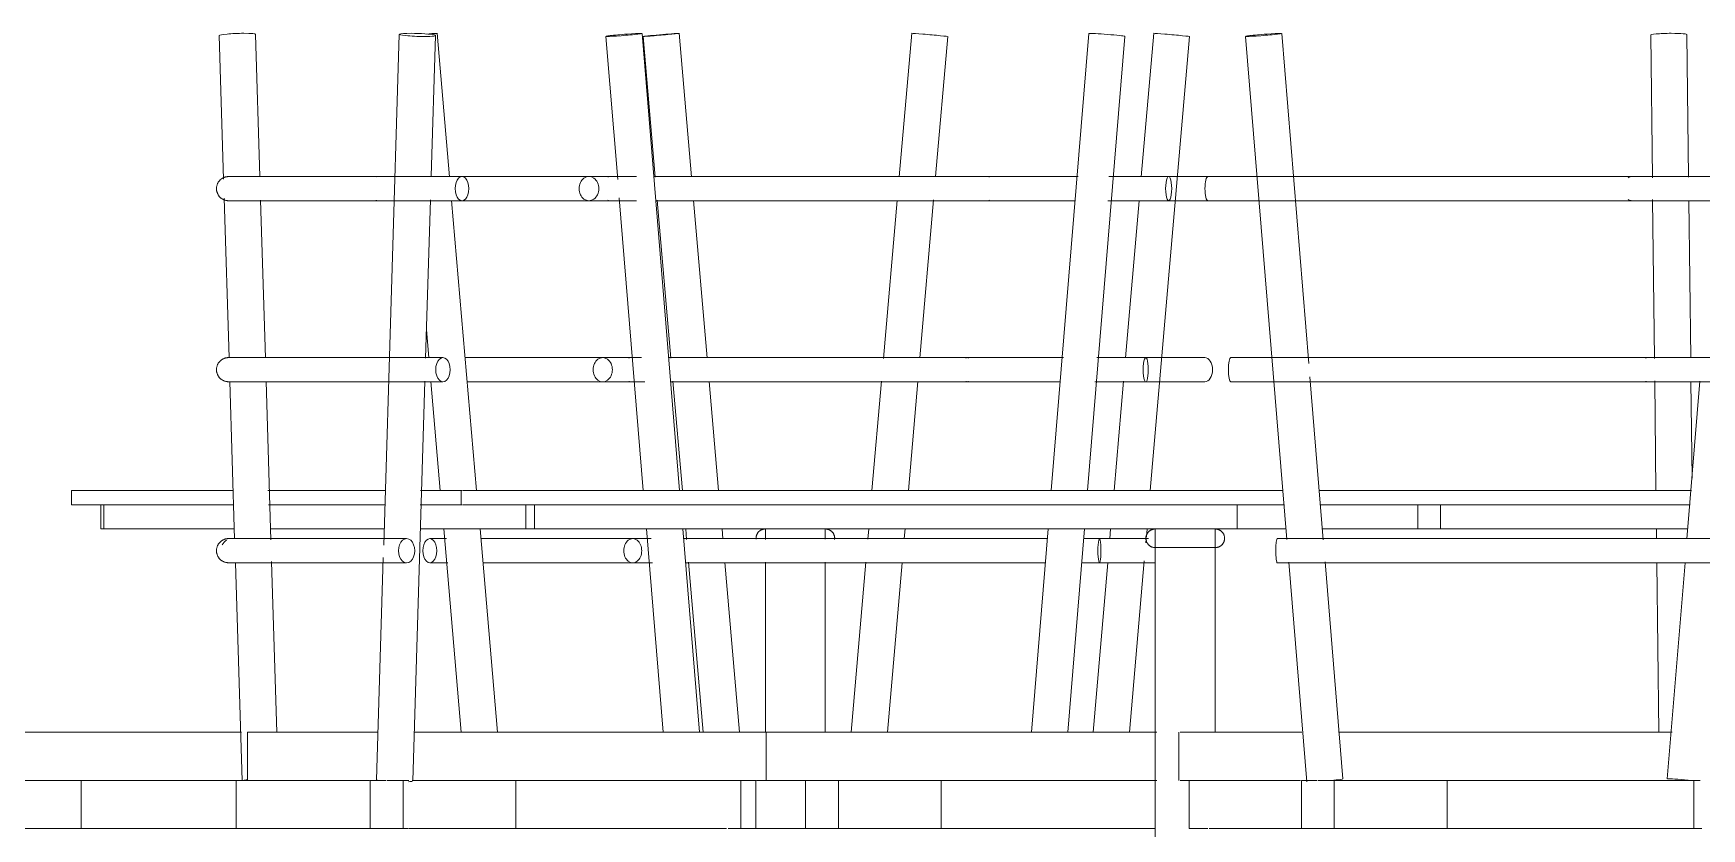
# Model space of a CAD drawing. Header units: millimetres. Extents: x -50556 to 48757, y -10837 to 15500.
# Drawn here: x 2191 to 3574, y 890 to 1549 of the extents above; entities that cross this region are included whole.
import ezdxf

# ---------------------------------------------------------------- set-up
doc = ezdxf.new("R2010")
doc.units = ezdxf.units.MM
doc.layers.add('I-FURN-PNLS', color=30, linetype='Continuous', lineweight=9)

# ---------------------------------------------------------------- blocks, each defined once
blk = doc.blocks.new('Table Dining 4 Seater-Circular - 1200 mm dia-V3-Section 3')
at = {"layer": 'I-FURN-PNLS'}
for p, q in [((2345.6, 1546.9), (2349.2, 1427.8)), ((2379.2, 1430), (2375.6, 1547.8)), ((2494.8, 1547.8), (2481.9, 1124.7)), ((2521.2, 1430.4), (2524.8, 1546.9)), ((2666.1, 1546.1), (2675.8, 1427.7)), ((2727.1, 1170), (2696, 1548.6)), ((3066.2, 1548.6), (3035.2, 1170)), ((3065.3, 1170), (3096.1, 1546.1)), ((3196.3, 1546.1), (3230.5, 1129.2)), ((3248.6, 1275.2), (3226.2, 1548.6)), ((2349.7, 1412.1), (2353.8, 1280)), ((2383.8, 1279.8), (2379.8, 1410.5)), ((2516.6, 1279.5), (2520.6, 1410.7)), ((2677.1, 1412.4), (2697, 1170)), ((2354.4, 1260.1), (2358.3, 1129.9)), ((2388.4, 1129), (2384.4, 1260.2)), ((2505.9, 929.3), (2516, 1260.5)), ((3260.6, 1128.9), (3249.5, 1264.1)), ((3572.8, 1260.4), (3562.1, 1129.8)), ((2546.2, 1170), (2546.2, 1158)), ((2547.7, 1170), (3227.4, 1170)), ((3257.2, 1170), (3355.8, 1170)), ((3355.8, 1170), (3565.8, 1170)), ((3228.4, 1158), (2547.7, 1158)), ((2599.8, 1138), (2599.8, 1158)), ((2606.8, 1138), (2606.8, 1158)), ((3189.2, 1138), (3189.2, 1158)), ((3355.8, 1158), (3258.2, 1158)), ((3339.1, 1138), (3339.1, 1158)), ((3564.8, 1158), (3355.8, 1158)), ((3357.9, 1138), (3357.9, 1158)), ((2606.8, 1138), (2599.8, 1138)), ((3010.6, 1138), (2606.8, 1138)), ((2699.6, 1138), (2713.4, 969.7)), ((2743.5, 969.7), (2729.7, 1138)), ((3189, 1138), (3009.5, 1138)), ((3032.6, 1138), (3018.8, 969.7)), ((3048.9, 969.7), (3062.7, 1138)), ((3121.4, 1138), (3121.4, 440)), ((3171.1, 969.7), (3171.1, 1138)), ((3229.8, 1138), (3189.2, 1138)), ((3339.1, 1138), (3259.7, 1138)), ((3357.9, 1138), (3339.1, 1138)), ((3562.9, 1138), (3357.9, 1138)), ((3061.8, 1130), (3075.1, 1130)), ((3170.2, 1122.6), (3169.4, 1122.6)), ((2359, 1110), (2364.5, 929.3)), ((2393.3, 969.5), (2388.9, 1111)), ((2481.5, 1114.4), (2475.9, 930.2)), ((3075.1, 1110), (3060.2, 1110)), ((3232, 1110.6), (3247, 928.5)), ((3276.9, 930.9), (3262.1, 1110.9)), ((3560.5, 1110), (3545.8, 930.9)), ((2369, 969.7), (2369, 929.7)), ((2369, 969.7), (2476.5, 969.7)), ((2506.8, 969.7), (2659.1, 969.7)), ((2659.1, 969.7), (2799, 969.7)), ((2798.6, 969.7), (3122.7, 969.7)), ((2799, 929.7), (2799, 969.7)), ((3140.8, 969.7), (3140.8, 929.7)), ((3142, 969.7), (3154.4, 969.7)), ((3154.4, 969.7), (3243, 969.7)), ((3273.3, 969.7), (3549.9, 969.7)), ((2359.5, 929.7), (2369, 929.7)), ((2359.5, 929.7), (2359.5, 889.7)), ((2470.1, 929.7), (2369, 929.7)), ((2470.7, 929.7), (2483.9, 929.7)), ((2470.7, 929.7), (2470.7, 889.7)), ((2484.7, 929.7), (2497.9, 929.7)), ((2497.9, 929.7), (2502.6, 929.7)), ((2497.9, 929.7), (2497.9, 889.7)), ((2505.6, 929.7), (2508.6, 929.7)), ((2659.1, 929.7), (2508.6, 929.7)), ((2591.4, 929.7), (2591.4, 889.7)), ((2772.9, 929.7), (2659.1, 929.7)), ((2772.7, 929.7), (2777.9, 929.7)), ((2777.9, 929.7), (2790.4, 929.7)), ((2777.9, 929.7), (2777.9, 889.7)), ((2790.4, 929.7), (2790.4, 889.7)), ((2799, 929.7), (2791, 929.7)), ((2831.3, 929.7), (2798.6, 929.7)), ((2831.6, 929.7), (2858.9, 929.7)), ((2831.6, 929.7), (2831.6, 889.7)), ((2858.9, 929.7), (2861.8, 929.7)), ((2858.9, 929.7), (2858.9, 889.7)), ((3122.7, 929.7), (2861.2, 929.7)), ((2944, 929.7), (2944, 889.7)), ((3154.4, 929.7), (3142, 929.7)), ((3149.5, 889.7), (3149.5, 929.7)), ((3241.7, 929.7), (3154.4, 929.7)), ((3242.5, 929.7), (3255.6, 929.7)), ((3242.5, 889.7), (3242.5, 929.7)), ((3256.5, 929.7), (3269.8, 929.7)), ((3269.8, 929.7), (3281, 929.7)), ((3269.8, 889.7), (3269.8, 929.7)), ((3544.6, 929.7), (3280.5, 929.7)), ((3363.3, 889.7), (3363.3, 929.7)), ((3543.3, 929.7), (3567.9, 929.7)), ((3567.9, 929.7), (3573.1, 929.7)), ((3567.9, 889.7), (3567.9, 929.7)), ((2470.7, 889.7), (2359.5, 889.7)), ((2484.5, 889.7), (2470.7, 889.7)), ((2497.9, 889.7), (2484.6, 889.7)), ((2502, 889.7), (2497.9, 889.7)), ((2502.3, 889.7), (2505.6, 889.7)), ((2591.4, 889.7), (2504.4, 889.7)), ((2762.4, 889.7), (2591.4, 889.7)), ((2762.3, 889.7), (2766.1, 889.7)), ((2777.9, 889.7), (2767.3, 889.7)), ((2784, 889.7), (2777.9, 889.7)), ((2790.4, 889.7), (2784, 889.7)), ((2831.6, 889.7), (2790.4, 889.7)), ((2845, 889.7), (2831.6, 889.7)), ((2858.9, 889.7), (2845, 889.7)), ((2944, 889.7), (2858.9, 889.7)), ((3121.5, 889.7), (2944, 889.7)), ((3161.3, 889.7), (3149.5, 889.7)), ((3161.2, 889.7), (3165, 889.7)), ((3242.5, 889.7), (3166.2, 889.7)), ((3255.9, 889.7), (3242.5, 889.7)), ((3269.8, 889.7), (3255.9, 889.7)), ((3363.3, 889.7), (3269.8, 889.7)), ((3567.9, 889.7), (3363.3, 889.7)), ((3574.3, 889.7), (3567.9, 889.7))]:
    blk.add_line(p, q, dxfattribs=at)
at = {"layer": 'I-FURN-PNLS', "flags": 128}
for points in [[(2343.3, 1420), (2343.3, 1420.4), (2343.3, 1420.8), (2343.4, 1421.2), (2343.4, 1421.6), (2343.5, 1422), (2343.6, 1422.4), (2343.7, 1422.8), (2343.8, 1423.1), (2343.9, 1423.5), (2344.1, 1423.9), (2344.2, 1424.3), (2344.4, 1424.6), (2344.6, 1425), (2344.8, 1425.3), (2345, 1425.6), (2345.3, 1426), (2345.5, 1426.3), (2345.8, 1426.6), (2346, 1426.9), (2346.3, 1427.2), (2346.6, 1427.4), (2346.9, 1427.7), (2347.2, 1428), (2347.5, 1428.2), (2347.9, 1428.4), (2348.2, 1428.6), (2348.6, 1428.8), (2348.9, 1429), (2349.3, 1429.2), (2349.7, 1429.3), (2350, 1429.5), (2350.4, 1429.6), (2350.8, 1429.7), (2351.2, 1429.8), (2351.6, 1429.9), (2352, 1429.9), (2352.4, 1430), (2352.8, 1430), (2353.2, 1430), (2353.3, 1430)], [(2546.8, 1430), (2532.3, 1430), (2518.2, 1430), (2504.5, 1430), (2491.4, 1430), (2478.7, 1430), (2466.5, 1430), (2454.9, 1430), (2443.8, 1430), (2433.3, 1430), (2423.4, 1430), (2414.1, 1430), (2405.4, 1430), (2397.3, 1430), (2389.9, 1430), (2383.2, 1430), (2377.1, 1430), (2371.7, 1430), (2366.9, 1430), (2362.9, 1430), (2359.6, 1430), (2356.9, 1430), (2355, 1430), (2353.8, 1430), (2353.3, 1430), (2353.3, 1430)], [(2353.3, 1430), (2353.6, 1430), (2354.7, 1430), (2356.5, 1430), (2359, 1430), (2362.2, 1430), (2366.1, 1430)], [(2652, 1430), (2662.4, 1430), (2673.5, 1430), (2685, 1430), (2691.4, 1430)], [(2705.5, 1430), (2709.7, 1430), (2722.8, 1430), (2736.4, 1430), (2750.5, 1430), (2764.9, 1430), (2779.8, 1430), (2795.1, 1430), (2810.7, 1430), (2826.7, 1430), (2842.9, 1430), (2859.5, 1430), (2876.3, 1430), (2893.3, 1430), (2910.6, 1430), (2928, 1430), (2945.6, 1430), (2963.3, 1430), (2981, 1430), (2998.9, 1430), (3016.7, 1430), (3034.6, 1430), (3052.5, 1430), (3057.4, 1430)], [(3083, 1430), (3088, 1430), (3105.6, 1430), (3123.1, 1430), (3132.5, 1430)], [(3574.8, 1430), (3561.2, 1430), (3547.2, 1430), (3532.7, 1430), (3517.8, 1430), (3502.5, 1430), (3486.9, 1430), (3471, 1430), (3454.7, 1430), (3438.1, 1430), (3421.3, 1430), (3404.3, 1430), (3387, 1430), (3369.6, 1430), (3352, 1430), (3334.4, 1430), (3316.6, 1430), (3298.7, 1430), (3280.9, 1430), (3263, 1430), (3245.1, 1430), (3227.3, 1430), (3209.6, 1430), (3192, 1430), (3174.5, 1430), (3165.1, 1430)], [(2353.3, 1410), (2352.9, 1410), (2352.5, 1410), (2352.1, 1410.1), (2351.7, 1410.1), (2351.3, 1410.2), (2350.9, 1410.3), (2350.5, 1410.4), (2350.1, 1410.5), (2349.8, 1410.6), (2349.4, 1410.8), (2349, 1411), (2348.7, 1411.1), (2348.3, 1411.3), (2348, 1411.5), (2347.6, 1411.7), (2347.3, 1412), (2347, 1412.2), (2346.7, 1412.5), (2346.4, 1412.8), (2346.1, 1413), (2345.8, 1413.3), (2345.6, 1413.6), (2345.3, 1413.9), (2345.1, 1414.3), (2344.9, 1414.6), (2344.7, 1414.9), (2344.5, 1415.3), (2344.3, 1415.6), (2344.1, 1416), (2344, 1416.4), (2343.8, 1416.8), (2343.7, 1417.1), (2343.6, 1417.5), (2343.5, 1417.9), (2343.4, 1418.3), (2343.4, 1418.7), (2343.3, 1419.1), (2343.3, 1419.5), (2343.3, 1419.9), (2343.3, 1420)], [(2365.6, 1410), (2363.5, 1410), (2360, 1410), (2357.3, 1410), (2355.3, 1410), (2353.9, 1410), (2353.3, 1410), (2353.3, 1410)], [(2353.3, 1410), (2353.6, 1410), (2354.7, 1410), (2356.5, 1410), (2359, 1410), (2362.2, 1410), (2366.1, 1410), (2370.7, 1410), (2376, 1410), (2381.9, 1410), (2388.6, 1410), (2395.9, 1410), (2403.8, 1410), (2412.4, 1410), (2421.6, 1410), (2431.4, 1410), (2441.8, 1410), (2452.7, 1410), (2464.2, 1410), (2476.3, 1410), (2488.9, 1410), (2501.9, 1410), (2515.5, 1410), (2529.5, 1410), (2543.9, 1410), (2546.8, 1410)], [(2691.5, 1410), (2679.7, 1410), (2668.4, 1410), (2657.6, 1410), (2652, 1410)], [(3055.1, 1410), (3044.3, 1410), (3026.5, 1410), (3008.6, 1410), (2990.7, 1410), (2972.9, 1410), (2955.2, 1410), (2937.5, 1410), (2920, 1410), (2902.7, 1410), (2885.5, 1410), (2868.6, 1410), (2851.9, 1410), (2835.5, 1410), (2819.3, 1410), (2803.5, 1410), (2788.1, 1410), (2773, 1410), (2758.3, 1410), (2744, 1410), (2730.2, 1410), (2716.8, 1410), (2707.2, 1410)], [(3132.5, 1410), (3115.1, 1410), (3097.6, 1410), (3082.2, 1410)], [(3165.1, 1410), (3182.5, 1410), (3200, 1410), (3217.7, 1410), (3235.5, 1410), (3253.3, 1410), (3271.2, 1410), (3289, 1410), (3306.9, 1410), (3324.7, 1410), (3342.5, 1410), (3360.1, 1410), (3377.6, 1410), (3394.9, 1410), (3412.1, 1410), (3429, 1410), (3445.7, 1410), (3462.2, 1410), (3478.3, 1410), (3494.1, 1410), (3509.6, 1410), (3524.6, 1410), (3539.3, 1410), (3553.6, 1410), (3567.5, 1410), (3580.8, 1410)], [(2343.3, 1270), (2343.3, 1270.4), (2343.3, 1270.8), (2343.4, 1271.2), (2343.4, 1271.6), (2343.5, 1272), (2343.6, 1272.4), (2343.7, 1272.8), (2343.8, 1273.1), (2343.9, 1273.5), (2344.1, 1273.9), (2344.2, 1274.3), (2344.4, 1274.6), (2344.6, 1275), (2344.8, 1275.3), (2345, 1275.6), (2345.3, 1276), (2345.5, 1276.3), (2345.8, 1276.6), (2346, 1276.9), (2346.3, 1277.2), (2346.6, 1277.4), (2346.9, 1277.7), (2347.2, 1278), (2347.5, 1278.2), (2347.9, 1278.4), (2348.2, 1278.6), (2348.6, 1278.8), (2348.9, 1279), (2349.3, 1279.2), (2349.7, 1279.3), (2350, 1279.5), (2350.4, 1279.6), (2350.8, 1279.7), (2351.2, 1279.8), (2351.6, 1279.9), (2352, 1279.9), (2352.4, 1280), (2352.8, 1280), (2353.2, 1280), (2353.3, 1280)], [(2531, 1280), (2516.9, 1280), (2503.3, 1280), (2490.2, 1280), (2477.6, 1280), (2465.4, 1280), (2453.9, 1280), (2442.9, 1280), (2432.4, 1280), (2422.5, 1280), (2413.3, 1280), (2404.7, 1280), (2396.6, 1280), (2389.3, 1280), (2382.6, 1280), (2376.6, 1280), (2371.2, 1280), (2366.5, 1280), (2362.6, 1280), (2359.3, 1280), (2356.7, 1280), (2354.9, 1280), (2353.7, 1280), (2353.3, 1280), (2353.3, 1280)], [(2353.3, 1280), (2353.6, 1280), (2354.7, 1280), (2356.5, 1280), (2359, 1280), (2362.2, 1280), (2363.1, 1280)], [(2663.4, 1280), (2674.5, 1280), (2686.1, 1280), (2695.6, 1280)], [(2717.8, 1280), (2724.1, 1280), (2737.7, 1280), (2751.8, 1280), (2766.3, 1280), (2781.2, 1280), (2796.5, 1280), (2812.1, 1280), (2828.1, 1280), (2844.4, 1280), (2861, 1280), (2877.8, 1280), (2894.9, 1280), (2912.2, 1280), (2929.6, 1280), (2947.2, 1280), (2964.9, 1280), (2982.6, 1280), (3000.5, 1280), (3018.4, 1280), (3036.2, 1280), (3045.2, 1280)], [(3073, 1280), (3089.6, 1280), (3107.2, 1280), (3113.5, 1280)], [(3586.7, 1280), (3573.6, 1280), (3559.9, 1280), (3545.9, 1280), (3531.3, 1280), (3516.4, 1280), (3501.1, 1280), (3485.5, 1280), (3469.5, 1280), (3453.2, 1280), (3436.6, 1280), (3419.8, 1280), (3402.7, 1280), (3385.5, 1280), (3368, 1280), (3350.4, 1280), (3332.8, 1280), (3315, 1280), (3297.1, 1280), (3279.2, 1280), (3261.4, 1280), (3243.5, 1280), (3225.7, 1280), (3208, 1280), (3190.4, 1280), (3184.1, 1280)], [(2353.3, 1260), (2352.9, 1260), (2352.5, 1260), (2352.1, 1260.1), (2351.7, 1260.1), (2351.3, 1260.2), (2350.9, 1260.3), (2350.5, 1260.4), (2350.1, 1260.5), (2349.8, 1260.6), (2349.4, 1260.8), (2349, 1261), (2348.7, 1261.1), (2348.3, 1261.3), (2348, 1261.5), (2347.6, 1261.7), (2347.3, 1262), (2347, 1262.2), (2346.7, 1262.5), (2346.4, 1262.8), (2346.1, 1263), (2345.8, 1263.3), (2345.6, 1263.6), (2345.3, 1263.9), (2345.1, 1264.3), (2344.9, 1264.6), (2344.7, 1264.9), (2344.5, 1265.3), (2344.3, 1265.6), (2344.1, 1266), (2344, 1266.4), (2343.8, 1266.8), (2343.7, 1267.1), (2343.6, 1267.5), (2343.5, 1267.9), (2343.4, 1268.3), (2343.4, 1268.7), (2343.3, 1269.1), (2343.3, 1269.5), (2343.3, 1269.9), (2343.3, 1270)], [(2363.1, 1260), (2359.8, 1260), (2357.1, 1260), (2355.1, 1260), (2353.8, 1260), (2353.3, 1260), (2353.3, 1260)], [(2353.3, 1260), (2353.6, 1260), (2354.7, 1260), (2356.5, 1260), (2359, 1260), (2362.2, 1260), (2366.1, 1260), (2370.7, 1260), (2376, 1260), (2381.9, 1260), (2388.6, 1260), (2395.9, 1260), (2403.8, 1260), (2412.4, 1260), (2421.6, 1260), (2431.4, 1260), (2441.8, 1260), (2452.7, 1260), (2464.2, 1260), (2476.3, 1260), (2488.9, 1260), (2501.9, 1260), (2515.5, 1260), (2529.5, 1260), (2531, 1260)], [(2698.4, 1260), (2690.4, 1260), (2678.6, 1260), (2667.4, 1260), (2663.4, 1260)], [(3042.7, 1260), (3024.8, 1260), (3007, 1260), (2989.1, 1260), (2971.3, 1260), (2953.6, 1260), (2935.9, 1260), (2918.4, 1260), (2901.1, 1260), (2884, 1260), (2867.1, 1260), (2850.4, 1260), (2834, 1260), (2817.9, 1260), (2802.1, 1260), (2786.7, 1260), (2771.6, 1260), (2757, 1260), (2742.7, 1260), (2728.9, 1260), (2719.5, 1260)], [(3113.5, 1260), (3096, 1260), (3078.3, 1260), (3071.3, 1260)], [(3184.1, 1260), (3201.6, 1260), (3219.3, 1260), (3237.1, 1260), (3254.9, 1260), (3272.8, 1260), (3290.7, 1260), (3308.5, 1260), (3326.3, 1260), (3344.1, 1260), (3361.7, 1260), (3379.2, 1260), (3396.5, 1260), (3413.6, 1260), (3430.6, 1260), (3447.2, 1260), (3463.6, 1260), (3479.7, 1260), (3495.5, 1260), (3510.9, 1260), (3526, 1260), (3540.7, 1260), (3554.9, 1260), (3568.7, 1260), (3582, 1260)], [(3121.4, 1122.6), (3121.1, 1122.6), (3120.7, 1122.6), (3120.4, 1122.6), (3120.1, 1122.6), (3119.8, 1122.7), (3119.5, 1122.8), (3119.2, 1122.9), (3118.9, 1122.9), (3118.6, 1123), (3118.4, 1123.2), (3118.1, 1123.3), (3117.8, 1123.4), (3117.5, 1123.6), (3117.3, 1123.7), (3117, 1123.9), (3116.8, 1124.1), (3116.5, 1124.3), (3116.3, 1124.5), (3116, 1124.7), (3115.8, 1124.9), (3115.6, 1125.1), (3115.4, 1125.4), (3115.2, 1125.6), (3115, 1125.8), (3114.9, 1126.1), (3114.7, 1126.4), (3114.6, 1126.6), (3114.4, 1126.9), (3114.3, 1127.2), (3114.2, 1127.5), (3114.1, 1127.8), (3114, 1128.1), (3113.9, 1128.4), (3113.8, 1128.7), (3113.8, 1129), (3113.7, 1129.3), (3113.7, 1129.6), (3113.7, 1129.9), (3113.6, 1130.2), (3113.6, 1130.5), (3113.7, 1130.8), (3113.7, 1131.1), (3113.7, 1131.4), (3113.8, 1131.7), (3113.8, 1132), (3113.9, 1132.3), (3114, 1132.6), (3114.1, 1132.9), (3114.2, 1133.2), (3114.3, 1133.5), (3114.5, 1133.8), (3114.6, 1134), (3114.8, 1134.3), (3114.9, 1134.6), (3115.1, 1134.8), (3115.3, 1135.1), (3115.5, 1135.3), (3115.7, 1135.5), (3115.9, 1135.8), (3116.1, 1136), (3116.4, 1136.2), (3116.6, 1136.4), (3116.9, 1136.6), (3117.1, 1136.7), (3117.4, 1136.9), (3117.7, 1137), (3117.9, 1137.2), (3118.2, 1137.3), (3118.5, 1137.4), (3118.8, 1137.6), (3119.1, 1137.7), (3119.4, 1137.7), (3119.7, 1137.8), (3120, 1137.9), (3120.3, 1137.9), (3120.6, 1138)], [(3121.5, 1138), (3121.4, 1138), (3121.4, 1138), (3121.4, 1138)], [(3121.4, 1138), (3121.4, 1138), (3121.4, 1138)], [(3170.9, 1138), (3171, 1138), (3171.1, 1138), (3171.1, 1138)], [(3171.1, 1138), (3171.1, 1138), (3171, 1138), (3170.9, 1138)], [(3171.7, 1138), (3172, 1137.9), (3172.3, 1137.9), (3172.6, 1137.8), (3172.9, 1137.8), (3173.2, 1137.7), (3173.5, 1137.6), (3173.8, 1137.5), (3174.1, 1137.4), (3174.4, 1137.3), (3174.7, 1137.1), (3174.9, 1137), (3175.2, 1136.8), (3175.5, 1136.7), (3175.7, 1136.5), (3176, 1136.3), (3176.2, 1136.1), (3176.4, 1135.9), (3176.6, 1135.7), (3176.9, 1135.4), (3177.1, 1135.2), (3177.3, 1135), (3177.4, 1134.7), (3177.6, 1134.4), (3177.8, 1134.2), (3177.9, 1133.9), (3178.1, 1133.6), (3178.2, 1133.4), (3178.3, 1133.1), (3178.4, 1132.8), (3178.5, 1132.5), (3178.6, 1132.2), (3178.7, 1131.9), (3178.7, 1131.6), (3178.8, 1131.3), (3178.8, 1131), (3178.8, 1130.7), (3178.8, 1130.4), (3178.8, 1130), (3178.8, 1129.7), (3178.8, 1129.4), (3178.7, 1129.1), (3178.7, 1128.8), (3178.6, 1128.5), (3178.6, 1128.2), (3178.5, 1127.9), (3178.4, 1127.6), (3178.3, 1127.3), (3178.1, 1127.1), (3178, 1126.8), (3177.9, 1126.5), (3177.7, 1126.2), (3177.5, 1126), (3177.4, 1125.7), (3177.2, 1125.5), (3177, 1125.2), (3176.8, 1125), (3176.5, 1124.8), (3176.3, 1124.6), (3176.1, 1124.4), (3175.9, 1124.2), (3175.6, 1124), (3175.3, 1123.8), (3175.1, 1123.7), (3174.8, 1123.5), (3174.5, 1123.4), (3174.3, 1123.2), (3174, 1123.1), (3173.7, 1123), (3173.4, 1122.9), (3173.1, 1122.8), (3172.8, 1122.7), (3172.5, 1122.7), (3172.2, 1122.6), (3171.9, 1122.6), (3171.6, 1122.6), (3171.3, 1122.6), (3171.1, 1122.6)], [(2343.3, 1120), (2343.3, 1120.4), (2343.3, 1120.8), (2343.4, 1121.2), (2343.4, 1121.6), (2343.5, 1122), (2343.6, 1122.4), (2343.7, 1122.8), (2343.8, 1123.1), (2343.9, 1123.5), (2344.1, 1123.9), (2344.2, 1124.3), (2344.4, 1124.6), (2344.6, 1125), (2344.8, 1125.3), (2345, 1125.6), (2345.3, 1126), (2345.5, 1126.3), (2345.8, 1126.6), (2346, 1126.9), (2346.3, 1127.2), (2346.6, 1127.4), (2346.9, 1127.7), (2347.2, 1128), (2347.5, 1128.2), (2347.9, 1128.4), (2348.2, 1128.6), (2348.6, 1128.8), (2348.9, 1129), (2349.3, 1129.2), (2349.7, 1129.3), (2350, 1129.5), (2350.4, 1129.6), (2350.8, 1129.7), (2351.2, 1129.8), (2351.6, 1129.9), (2352, 1129.9), (2352.4, 1130), (2352.8, 1130), (2353.2, 1130), (2353.3, 1130)], [(2500.9, 1130), (2487.9, 1130), (2475.3, 1130), (2463.3, 1130), (2451.8, 1130), (2440.9, 1130), (2430.6, 1130), (2420.8, 1130), (2411.7, 1130), (2403.1, 1130), (2395.3, 1130), (2388, 1130), (2381.4, 1130), (2375.5, 1130), (2370.3, 1130), (2365.8, 1130), (2361.9, 1130), (2358.8, 1130), (2356.3, 1130), (2354.6, 1130), (2353.6, 1130), (2353.3, 1130)], [(2353.3, 1130), (2353.6, 1130), (2354.7, 1130), (2356.5, 1130), (2356.7, 1130)], [(2688.3, 1130), (2700.5, 1130), (2703.7, 1130)], [(2730.1, 1130), (2740.2, 1130), (2754.4, 1130), (2769, 1130), (2783.9, 1130), (2799.3, 1130), (2815, 1130), (2831.1, 1130), (2847.4, 1130), (2864, 1130), (2880.9, 1130), (2898, 1130), (2915.3, 1130), (2932.8, 1130), (2950.4, 1130), (2968.1, 1130), (2985.9, 1130), (3003.7, 1130), (3021.6, 1130), (3032, 1130)], [(3125, 1122.6), (3124.5, 1122.6), (3124, 1122.6), (3123.6, 1122.6), (3123.2, 1122.6), (3122.8, 1122.6), (3122.5, 1122.6), (3122.2, 1122.6), (3122, 1122.6), (3121.8, 1122.6), (3121.6, 1122.6), (3121.5, 1122.6), (3121.4, 1122.6), (3121.4, 1122.6), (3121.4, 1122.6)], [(3121.4, 1122.6), (3121.4, 1122.6), (3121.4, 1122.6), (3121.5, 1122.6), (3121.7, 1122.6), (3121.9, 1122.6), (3122.1, 1122.6), (3122.3, 1122.6), (3122.6, 1122.6), (3122.9, 1122.6)], [(3122.9, 1122.6), (3123.3, 1122.6), (3123.7, 1122.6), (3124.1, 1122.6), (3124.6, 1122.6), (3125.1, 1122.6), (3125.7, 1122.6), (3126.2, 1122.6), (3126.8, 1122.6), (3127.5, 1122.6), (3128.2, 1122.6), (3128.9, 1122.6), (3129.6, 1122.6), (3130.3, 1122.6), (3131.1, 1122.6), (3131.9, 1122.6), (3132.7, 1122.6), (3133.6, 1122.6), (3134.4, 1122.6), (3135.3, 1122.6), (3136.2, 1122.6), (3137.2, 1122.6), (3138.1, 1122.6), (3139, 1122.6), (3140, 1122.6), (3141, 1122.6), (3141.9, 1122.6), (3142.9, 1122.6), (3143.9, 1122.6), (3144.9, 1122.6), (3145.9, 1122.6), (3146.9, 1122.6), (3147.9, 1122.6), (3148.9, 1122.6), (3149.9, 1122.6), (3150.8, 1122.6), (3151.8, 1122.6), (3152.8, 1122.6), (3153.7, 1122.6), (3154.7, 1122.6), (3155.6, 1122.6), (3156.5, 1122.6), (3157.4, 1122.6), (3158.3, 1122.6), (3159.2, 1122.6), (3160, 1122.6), (3160.8, 1122.6), (3161.6, 1122.6), (3162.4, 1122.6), (3163.1, 1122.6), (3163.8, 1122.6), (3164.5, 1122.6), (3165.2, 1122.6), (3165.8, 1122.6), (3166.4, 1122.6), (3167, 1122.6), (3167.5, 1122.6), (3168, 1122.6), (3168.5, 1122.6), (3168.9, 1122.6), (3169.3, 1122.6), (3169.6, 1122.6), (3170, 1122.6), (3170.2, 1122.6), (3170.5, 1122.6), (3170.7, 1122.6), (3170.8, 1122.6), (3171, 1122.6), (3171.1, 1122.6), (3171.1, 1122.6), (3171.1, 1122.6)], [(3169.5, 1122.6), (3169.2, 1122.6), (3168.8, 1122.6), (3168.3, 1122.6), (3167.9, 1122.6), (3167.3, 1122.6)], [(3171.1, 1122.6), (3171.1, 1122.6), (3171, 1122.6), (3170.9, 1122.6), (3170.8, 1122.6), (3170.6, 1122.6), (3170.4, 1122.6), (3170.1, 1122.6), (3169.8, 1122.6), (3169.5, 1122.6)], [(3584.4, 1130), (3571.1, 1130), (3557.4, 1130), (3543.3, 1130), (3528.7, 1130), (3513.7, 1130), (3498.3, 1130), (3482.6, 1130), (3466.5, 1130), (3450.2, 1130), (3433.6, 1130), (3416.7, 1130), (3399.6, 1130), (3382.3, 1130), (3364.8, 1130), (3347.2, 1130), (3329.5, 1130), (3311.7, 1130), (3293.9, 1130), (3276, 1130), (3258.1, 1130), (3240.3, 1130), (3222.5, 1130)], [(2353.3, 1110), (2352.9, 1110), (2352.5, 1110), (2352.1, 1110.1), (2351.7, 1110.1), (2351.3, 1110.2), (2350.9, 1110.3), (2350.5, 1110.4), (2350.1, 1110.5), (2349.8, 1110.6), (2349.4, 1110.8), (2349, 1111), (2348.7, 1111.1), (2348.3, 1111.3), (2348, 1111.5), (2347.6, 1111.7), (2347.3, 1112), (2347, 1112.2), (2346.7, 1112.5), (2346.4, 1112.8), (2346.1, 1113), (2345.8, 1113.3), (2345.6, 1113.6), (2345.3, 1113.9), (2345.1, 1114.3), (2344.9, 1114.6), (2344.7, 1114.9), (2344.5, 1115.3), (2344.3, 1115.6), (2344.1, 1116), (2344, 1116.4), (2343.8, 1116.8), (2343.7, 1117.1), (2343.6, 1117.5), (2343.5, 1117.9), (2343.4, 1118.3), (2343.4, 1118.7), (2343.3, 1119.1), (2343.3, 1119.5), (2343.3, 1119.9), (2343.3, 1120)], [(2356.7, 1110), (2354.8, 1110), (2353.7, 1110), (2353.3, 1110)], [(2353.3, 1110), (2353.6, 1110), (2354.7, 1110), (2356.5, 1110), (2359, 1110), (2362.2, 1110), (2366.1, 1110), (2370.7, 1110), (2376, 1110), (2381.9, 1110), (2388.6, 1110), (2395.9, 1110), (2403.8, 1110), (2412.4, 1110), (2421.6, 1110), (2431.4, 1110), (2441.8, 1110), (2452.7, 1110), (2464.2, 1110), (2476.3, 1110), (2488.9, 1110), (2500.9, 1110)], [(2704.6, 1110), (2700.5, 1110), (2688.3, 1110)], [(3030.4, 1110), (3021.6, 1110), (3003.7, 1110), (2985.9, 1110), (2968.1, 1110), (2950.3, 1110), (2932.7, 1110), (2915.3, 1110), (2898, 1110), (2880.9, 1110), (2864, 1110), (2847.4, 1110), (2831, 1110), (2815, 1110), (2799.3, 1110), (2783.9, 1110), (2768.9, 1110), (2754.3, 1110), (2740.2, 1110), (2731.8, 1110)], [(3222.5, 1110), (3240.3, 1110), (3258.2, 1110), (3276, 1110), (3293.9, 1110), (3311.8, 1110), (3329.6, 1110), (3347.3, 1110), (3364.9, 1110), (3382.3, 1110), (3399.6, 1110), (3416.7, 1110), (3433.6, 1110), (3450.2, 1110), (3466.6, 1110), (3482.6, 1110), (3498.3, 1110), (3513.7, 1110), (3528.7, 1110), (3543.3, 1110), (3557.4, 1110), (3571.1, 1110), (3584.4, 1110)]]:
    blk.add_lwpolyline(points, dxfattribs=at)
at = {"layer": 'I-FURN-PNLS'}
for centre, major_axis, ratio, start_param, end_param in [((2360.6, 1547.4), (15, 0.5), 0.081665, 1.212679, 3.141593), ((2360.6, 1547.4), (15, 0.5), 0.081665, 6.186867, 7.495864), ((2509.8, 1547.4), (-15, 0.5), 0.081665, 5.070506, 8.212099), ((2509.8, 1547.4), (-15, 0.5), 0.081665, 1.928914, 5.070506), ((2681.1, 1547.4), (14.9, 1.2), 0.030447, 0.355621, 3.497214), ((2681.1, 1547.4), (14.9, 1.2), 0.030447, 3.497214, 6.638807), ((3081.2, 1547.4), (-14.9, 1.2), 0.030447, 5.927564, 6.283185), ((3081.2, 1547.4), (-14.9, 1.2), 0.030447, 3.047771, 5.927564), ((3211.3, 1547.4), (14.9, 1.2), 0.030447, 0.355621, 3.497214), ((3211.3, 1547.4), (14.9, 1.2), 0.030447, 3.497214, 6.638807), ((2546.8, 1420), (0, 10), 0.567168, 4.712389, 7.853982), ((2652, 1420), (0, 10), 0.823602, 4.712389, 7.853982), ((3132.5, 1420), (0, 10), 0.251275, 4.712389, 7.853982), ((3165.1, 1420), (0, 10), 0.251275, 0, 1.570796), ((2546.8, 1420), (0, 10), 0.567168, 1.570796, 4.712389), ((2652, 1420), (0, 10), 0.823602, 1.570796, 4.712389), ((3132.5, 1420), (0, 10), 0.251275, 1.570796, 4.712389), ((3165.1, 1420), (0, 10), 0.251275, 1.570796, 3.141593), ((2531, 1270), (0, 10), 0.602553, 4.712389, 7.853982), ((2663.4, 1270), (0, 10), 0.798078, 4.712389, 7.853982), ((3113.5, 1270), (0, 10), 0.208816, 4.712389, 7.853982), ((3184.1, 1270), (0, 10), 0.208816, 0, 1.570796), ((2531, 1270), (0, 10), 0.602553, 1.570796, 4.712389), ((2663.4, 1270), (0, 10), 0.798078, 1.570796, 4.712389), ((3113.5, 1270), (0, 10), 0.208816, 1.570796, 4.712389), ((3184.1, 1270), (0, 10), 0.208816, 1.570796, 3.141593), ((2356.7, 1120), (0, 10), 0.992433, 0.535017, 1.047198), ((2500.9, 1120), (0, 10), 0.669818, 4.712389, 7.853982), ((2688.3, 1120), (0, 10), 0.742526, 4.712389, 7.853982), ((3075.1, 1120), (0, 10), 0.122787, 4.712389, 7.853982), ((3222.5, 1120), (0, 10), 0.122787, 0, 1.570796), ((2500.9, 1120), (0, 10), 0.669818, 1.570796, 4.712389), ((2688.3, 1120), (0, 10), 0.742526, 1.570796, 4.712389), ((3075.1, 1120), (0, 10), 0.122787, 1.570796, 4.712389), ((3222.5, 1120), (0, 10), 0.122787, 1.570796, 3.141593), ((2379.5, 929.7), (15, 0.5), 0.081665, 2.338125, 2.783475), ((2490.9, 929.7), (-15, 0.5), 0.081665, 0, 0.358117), ((2490.9, 929.7), (-15, 0.5), 0.081665, 2.452512, 2.976111), ((3261.9, 929.7), (14.9, 1.2), 0.030447, 5.06801, 6.377007), ((3560.8, 929.7), (-14.9, 1.2), 0.030447, 5.927564, 6.189363), ((3560.8, 929.7), (-14.9, 1.2), 0.030447, 4.356768, 5.927564)]:
    blk.add_ellipse(centre, major_axis=major_axis, ratio=ratio, start_param=start_param, end_param=end_param, dxfattribs=at)
blk = doc.blocks.new('Table Dining 4 Seater-Circular - 1200 mm dia-V4-Section 3')
at = {"layer": 'I-FURN-PNLS'}
for p, q in [((2536.4, 1429.8), (2526.1, 1548.7)), ((2696.8, 1546.1), (2706.9, 1429.6)), ((2737, 1429.7), (2726.7, 1548.7)), ((2919.5, 1548.7), (2909.2, 1429.9)), ((2939.3, 1430), (2949.4, 1546.1)), ((3120.1, 1548.7), (3109.8, 1429.9)), ((3117.3, 1170), (3149.9, 1546.1)), ((3532.1, 1547.2), (3533.4, 1429.1)), ((3563.4, 1429.6), (3562.1, 1547.5)), ((2675.9, 1430), (2668.7, 1430)), ((2705.5, 1430), (2707, 1430)), ((2926.3, 1279.8), (2937.6, 1410.7)), ((3533.6, 1410.9), (3535.2, 1279.3)), ((2558.9, 1170), (2538.1, 1410.2)), ((2668.7, 1410), (2677.5, 1410)), ((2708.7, 1410), (2707.2, 1410)), ((2708.5, 1410.4), (2719.9, 1279.5)), ((2750, 1279.8), (2738.7, 1410.2)), ((2907.5, 1410.2), (2896.1, 1279.4)), ((3108, 1409.8), (3096.7, 1279.7)), ((3565.2, 1279.8), (3563.6, 1410.2)), ((2517.3, 1303.2), (2519.3, 1279.8)), ((2517.5, 1280), (2524.1, 1280)), ((2688, 1280), (2686.2, 1280)), ((2717.8, 1280), (2720, 1280)), ((3529.6, 1280), (3535.3, 1280)), ((2521, 1260.2), (2528.8, 1170)), ((2686.2, 1260), (2689.6, 1260)), ((2721.3, 1260), (2719.5, 1260)), ((2721.5, 1260.5), (2729.4, 1170)), ((2759.5, 1170), (2751.7, 1260.2)), ((2894.5, 1260.6), (2886.6, 1170)), ((2916.8, 1170), (2924.6, 1260.2)), ((3095.1, 1260.5), (3087.2, 1170)), ((3535.2, 1260), (3529.6, 1260)), ((3535.4, 1260.7), (3536.4, 1170)), ((3566.3, 1180.1), (3565.4, 1260.2)), ((2223.1, 1170), (2223.1, 1158)), ((2223.1, 1170), (2356.5, 1170)), ((2385.9, 1170), (2482.8, 1170)), ((2512.5, 1170), (2547.2, 1170)), ((2356.9, 1158), (2223.1, 1158)), ((2247.3, 1158), (2247.3, 1138)), ((2247.4, 1138), (2247.4, 1158)), ((2250, 1138), (2250, 1158)), ((2482.5, 1158), (2386.3, 1158)), ((2547.2, 1158), (2512.1, 1158)), ((2250, 1138), (2247.4, 1138)), ((2358.2, 1138), (2250, 1138)), ((2482.3, 1138), (2387.9, 1138)), ((2599.8, 1138), (2512.1, 1138)), ((2531.6, 1138), (2546.2, 969.7)), ((2576.3, 969.7), (2561.7, 1138)), ((2732.2, 1138), (2732.9, 1129.2)), ((2763, 1129.8), (2762.3, 1138)), ((2798.2, 1138), (2798.2, 1129.4)), ((2847.9, 1129.6), (2847.9, 1138)), ((2883.9, 1138), (2883.1, 1129.6)), ((2913.3, 1130), (2914, 1138)), ((3084.4, 1138), (3083.7, 1129.8)), ((3114, 1131.1), (3114.6, 1138)), ((3536.8, 1138), (3536.9, 1129.8)), ((2520.1, 1130), (2533.8, 1130)), ((2730.1, 1130), (2733, 1130)), ((2912.4, 1130), (2929.3, 1130)), ((3113.6, 1126.4), (3113.8, 1129.7)), ((2534.9, 1110), (2520.1, 1110)), ((2734.7, 1110), (2731.8, 1110)), ((2734.5, 1110.6), (2746.8, 969.7)), ((2776.9, 969.7), (2764.7, 1110.1)), ((2798.2, 1110.4), (2798.2, 969.7)), ((2847.9, 969.7), (2847.9, 1110.4)), ((2881.5, 1110.4), (2869.3, 969.7)), ((2899.4, 969.7), (2911.5, 1110)), ((3082, 1110), (3069.9, 969.7)), ((3100, 969.7), (3112.3, 1111.7)), ((3537.1, 1110), (3538.7, 969.7)), ((2108.3, 969.7), (2256.7, 969.7)), ((2256.7, 969.7), (2364.1, 969.7)), ((2256.7, 929.7), (2110, 929.7)), ((2231.1, 929.7), (2231.1, 889.7)), ((2360.1, 929.7), (2256.7, 929.7)), ((2231.1, 889.7), (2103.8, 889.7)), ((2359.5, 889.7), (2231.1, 889.7))]:
    blk.add_line(p, q, dxfattribs=at)
at = {"layer": 'I-FURN-PNLS', "flags": 128}
for points in [[(2474.6, 1430), (2488, 1430), (2491.4, 1430)], [(2535.2, 1430), (2546, 1430), (2561.5, 1430), (2577.3, 1430), (2593.5, 1430), (2609.9, 1430), (2626.6, 1430), (2643.6, 1430), (2660.7, 1430), (2675.9, 1430)], [(3056.8, 1430), (3041.7, 1430), (3025, 1430), (3008, 1430), (2990.8, 1430), (2973.5, 1430), (2956, 1430), (2938.3, 1430), (2920.6, 1430), (2902.8, 1430), (2884.9, 1430), (2867, 1430), (2849.2, 1430), (2831.3, 1430), (2813.6, 1430), (2795.9, 1430), (2778.4, 1430), (2761, 1430), (2743.8, 1430), (2726.8, 1430), (2710, 1430), (2705.5, 1430)], [(2736.6, 1430), (2748.8, 1430), (2766.7, 1430), (2784.6, 1430), (2802.4, 1430), (2820.2, 1430), (2838, 1430), (2855.7, 1430), (2873.2, 1430), (2890.6, 1430), (2907.8, 1430), (2910.3, 1430)], [(2933.2, 1430), (2941.5, 1430), (2958, 1430), (2974.2, 1430), (2982.9, 1430)], [(3177, 1430), (3163.6, 1430), (3149.7, 1430), (3135.4, 1430), (3120.7, 1430), (3105.6, 1430), (3090.1, 1430), (3086.4, 1430)], [(3516.7, 1430), (3528.6, 1430), (3533.5, 1430)], [(3549.4, 1430), (3550.6, 1430), (3560.7, 1430), (3570.3, 1430), (3579.2, 1430), (3586.8, 1430)], [(2490.8, 1410), (2481.8, 1410), (2474.6, 1410)], [(2652.9, 1410), (2635.8, 1410), (2619, 1410), (2602.4, 1410), (2586, 1410), (2570, 1410), (2554.4, 1410), (2539, 1410), (2537, 1410)], [(2677.5, 1410), (2670.1, 1410), (2653.9, 1410)], [(2707.2, 1410), (2717.7, 1410), (2734.5, 1410), (2751.6, 1410), (2768.9, 1410), (2786.4, 1410), (2804, 1410), (2821.7, 1410), (2839.5, 1410), (2857.3, 1410), (2875.2, 1410), (2893.1, 1410), (2910.9, 1410), (2928.7, 1410), (2946.4, 1410), (2964, 1410), (2981.4, 1410), (2998.7, 1410), (3015.8, 1410), (3032.6, 1410), (3049.2, 1410), (3055.1, 1410)], [(2908.6, 1410), (2900, 1410), (2882.7, 1410), (2865.2, 1410), (2847.6, 1410), (2829.9, 1410), (2812.1, 1410), (2794.3, 1410), (2776.4, 1410), (2758.5, 1410), (2740.7, 1410), (2738.3, 1410)], [(2982.9, 1410), (2966.9, 1410), (2950.5, 1410), (2933.9, 1410), (2932.5, 1410)], [(3084.8, 1410), (3097.2, 1410), (3112.5, 1410), (3127.5, 1410), (3142, 1410), (3156.1, 1410), (3169.8, 1410), (3177, 1410)], [(3533.8, 1410), (3523.7, 1410), (3516.7, 1410)], [(3584.2, 1410), (3575.6, 1410), (3566.4, 1410), (3556.6, 1410), (3551.2, 1410)], [(2549.3, 1280), (2562.9, 1280), (2578.8, 1280), (2594.9, 1280), (2611.4, 1280), (2628.1, 1280), (2645.1, 1280), (2662.3, 1280), (2679.7, 1280), (2688, 1280)], [(3044.3, 1280), (3040.2, 1280), (3023.4, 1280), (3006.5, 1280), (2989.3, 1280), (2971.9, 1280), (2954.4, 1280), (2936.7, 1280), (2919, 1280), (2901.2, 1280), (2883.3, 1280), (2865.4, 1280), (2847.5, 1280), (2829.7, 1280), (2812, 1280), (2794.3, 1280), (2776.8, 1280), (2759.4, 1280), (2742.2, 1280), (2725.3, 1280), (2717.8, 1280)], [(2750.4, 1280), (2768.3, 1280), (2786.2, 1280), (2804, 1280), (2821.9, 1280), (2839.6, 1280), (2857.3, 1280), (2874.8, 1280), (2892.2, 1280), (2896.3, 1280)], [(2924.5, 1280), (2926.3, 1280), (2943, 1280), (2959.5, 1280), (2965.4, 1280)], [(3162.4, 1280), (3148.5, 1280), (3134.1, 1280), (3119.4, 1280), (3104.2, 1280), (3088.7, 1280), (3074.1, 1280)], [(3557.5, 1280), (3561.6, 1280), (3571.1, 1280), (3574.5, 1280)], [(2526.1, 1260), (2522.8, 1260), (2515.8, 1260)], [(2689.6, 1260), (2686, 1260), (2668.6, 1260), (2651.3, 1260), (2634.3, 1260), (2617.4, 1260), (2600.9, 1260), (2584.6, 1260), (2568.6, 1260), (2553, 1260), (2551, 1260)], [(2719.5, 1260), (2736.1, 1260), (2753.2, 1260), (2770.5, 1260), (2788, 1260), (2805.6, 1260), (2823.3, 1260), (2841.1, 1260), (2858.9, 1260), (2876.8, 1260), (2894.7, 1260), (2912.5, 1260), (2930.3, 1260), (2948, 1260), (2965.6, 1260), (2983, 1260), (3000.3, 1260), (3017.3, 1260), (3034.2, 1260), (3042.7, 1260)], [(2894.6, 1260), (2881.1, 1260), (2863.6, 1260), (2846, 1260), (2828.3, 1260), (2810.5, 1260), (2792.6, 1260), (2774.8, 1260), (2756.9, 1260), (2751.6, 1260)], [(2965.4, 1260), (2949, 1260), (2932.4, 1260), (2924, 1260)], [(3072.5, 1260), (3083, 1260), (3098.6, 1260), (3113.9, 1260), (3128.8, 1260), (3143.3, 1260), (3157.4, 1260), (3162.4, 1260)], [(3572.9, 1260), (3566.4, 1260), (3556.6, 1260)], [(2790.5, 1129.6), (2790.5, 1129.9), (2790.5, 1130.2), (2790.5, 1130.5), (2790.5, 1130.8), (2790.5, 1131.1), (2790.6, 1131.4), (2790.6, 1131.7), (2790.7, 1132), (2790.8, 1132.3), (2790.8, 1132.6), (2790.9, 1132.9), (2791.1, 1133.2), (2791.2, 1133.5), (2791.3, 1133.8), (2791.5, 1134), (2791.6, 1134.3), (2791.8, 1134.6), (2792, 1134.8), (2792.1, 1135.1), (2792.3, 1135.3), (2792.5, 1135.5), (2792.8, 1135.8), (2793, 1136), (2793.2, 1136.2), (2793.5, 1136.4), (2793.7, 1136.6), (2794, 1136.7), (2794.2, 1136.9), (2794.5, 1137), (2794.8, 1137.2), (2795, 1137.3), (2795.3, 1137.4), (2795.6, 1137.6), (2795.9, 1137.7), (2796.2, 1137.7), (2796.5, 1137.8), (2796.8, 1137.9), (2797.1, 1137.9), (2797.4, 1138)], [(2848.6, 1138), (2848.9, 1137.9), (2849.2, 1137.9), (2849.5, 1137.8), (2849.8, 1137.8), (2850.1, 1137.7), (2850.4, 1137.6), (2850.7, 1137.5), (2850.9, 1137.4), (2851.2, 1137.3), (2851.5, 1137.1), (2851.8, 1137), (2852, 1136.8), (2852.3, 1136.7), (2852.6, 1136.5), (2852.8, 1136.3), (2853, 1136.1), (2853.3, 1135.9), (2853.5, 1135.7), (2853.7, 1135.4), (2853.9, 1135.2), (2854.1, 1135), (2854.3, 1134.7), (2854.4, 1134.4), (2854.6, 1134.2), (2854.8, 1133.9), (2854.9, 1133.6), (2855, 1133.4), (2855.1, 1133.1), (2855.2, 1132.8), (2855.3, 1132.5), (2855.4, 1132.2), (2855.5, 1131.9), (2855.6, 1131.6), (2855.6, 1131.3), (2855.6, 1131), (2855.7, 1130.7), (2855.7, 1130.4), (2855.7, 1130), (2855.6, 1129.7), (2855.6, 1129.4)], [(2562.3, 1130), (2565.8, 1130), (2581.7, 1130), (2597.9, 1130), (2614.4, 1130), (2631.2, 1130), (2648.2, 1130), (2665.4, 1130), (2682.8, 1130), (2700.3, 1130)], [(3032, 1130), (3020.4, 1130), (3003.4, 1130), (2986.1, 1130), (2968.7, 1130), (2951.2, 1130), (2933.5, 1130), (2915.7, 1130), (2897.9, 1130), (2880, 1130), (2862.2, 1130), (2844.3, 1130), (2826.5, 1130), (2808.8, 1130), (2791.1, 1130), (2773.6, 1130), (2756.3, 1130), (2739.1, 1130), (2730.1, 1130)], [(2762.8, 1130), (2771.5, 1130), (2789.4, 1130), (2792.1, 1130)], [(2855.1, 1130), (2860.5, 1130), (2878, 1130), (2883.3, 1130)], [(3115.7, 1130), (3101.4, 1130), (3085.8, 1130), (3069.9, 1130), (3061.8, 1130)], [(2701.9, 1110), (2700.4, 1110), (2682.8, 1110), (2665.4, 1110), (2648.2, 1110), (2631.2, 1110), (2614.4, 1110), (2597.9, 1110), (2581.6, 1110), (2565.7, 1110), (2564, 1110)], [(2731.8, 1110), (2739.2, 1110), (2756.3, 1110), (2773.7, 1110), (2791.2, 1110), (2808.8, 1110), (2826.5, 1110), (2844.3, 1110), (2862.2, 1110), (2880.1, 1110), (2897.2, 1110)], [(2798.4, 1110), (2789.4, 1110), (2771.5, 1110), (2764.6, 1110)], [(2881.6, 1110), (2877.9, 1110), (2860.4, 1110), (2847.7, 1110)], [(3075.1, 1110), (3085.9, 1110), (3101.4, 1110), (3116.7, 1110), (3121.5, 1110)]]:
    blk.add_lwpolyline(points, dxfattribs=at)
at = {"layer": 'I-FURN-PNLS'}
for centre, major_axis, ratio, start_param, end_param in [((2511.1, 1547.4), (14.9, 1.3), 0.011519, 0.393851, 1.154505), ((2511.1, 1547.4), (14.9, 1.3), 0.011519, 5.368039, 6.415237), ((2711.7, 1547.4), (14.9, 1.3), 0.011519, 0.393851, 3.273644), ((2711.7, 1547.4), (14.9, 1.3), 0.011519, 3.273644, 6.415237), ((2934.4, 1547.4), (-14.9, 1.3), 0.011519, 6.151134, 6.412933), ((2934.4, 1547.4), (-14.9, 1.3), 0.011519, 3.009541, 6.151134), ((3135, 1547.4), (-14.9, 1.3), 0.011519, 6.151134, 6.412933), ((3135, 1547.4), (-14.9, 1.3), 0.011519, 3.009541, 6.151134), ((3547.1, 1547.4), (15, 0.2), 0.086391, 1.437746, 3.270342), ((3547.1, 1547.4), (15, 0.2), 0.086391, 6.150135, 7.720931), ((2474.6, 1420), (0, 10), 0.676806, 6.053215, 6.283185), ((2668.7, 1420), (0, 10), 0.460284, 0, 0.261799), ((2982.9, 1420), (0, 10), 0.460284, 6.021386, 6.283185), ((3516.7, 1420), (0, 10), 0.736161, 0, 0.451302), ((3516.7, 1420), (0, 10), 0.736161, 2.690291, 3.141593), ((2474.6, 1420), (0, 10), 0.676806, 3.141593, 3.371563), ((2668.7, 1420), (0, 10), 0.460284, 2.879793, 3.141593), ((2982.9, 1420), (0, 10), 0.460284, 3.141593, 3.403392), ((2686.2, 1270), (0, 10), 0.421122, 0, 0.261799), ((2965.4, 1270), (0, 10), 0.421122, 6.021386, 6.544985), ((3162.4, 1270), (0, 10), 0.644051, 4.712389, 6.283185), ((3529.6, 1270), (0, 10), 0.764983, 0, 0.261799), ((2686.2, 1270), (0, 10), 0.421122, 2.879793, 3.141593), ((2965.4, 1270), (0, 10), 0.421122, 2.879793, 3.403392), ((3162.4, 1270), (0, 10), 0.644051, 3.141593, 4.712389), ((3529.6, 1270), (0, 10), 0.764983, 2.879793, 3.141593), ((2520.1, 1120), (0, 10), 0.574927, 4.712389, 7.853982), ((2520.1, 1120), (0, 10), 0.574927, 1.570796, 4.712389)]:
    blk.add_ellipse(centre, major_axis=major_axis, ratio=ratio, start_param=start_param, end_param=end_param, dxfattribs=at)

msp = doc.modelspace()

# ---------------------------------------------------------------- block references
at = {"layer": 'I-FURN-PNLS'}
for name in ['Table Dining 4 Seater-Circular - 1200 mm dia-V4-Section 3', 'Table Dining 4 Seater-Circular - 1200 mm dia-V3-Section 3']:
    msp.add_blockref(name, (0, 0), dxfattribs=at)

doc.saveas('drawing.dxf')
